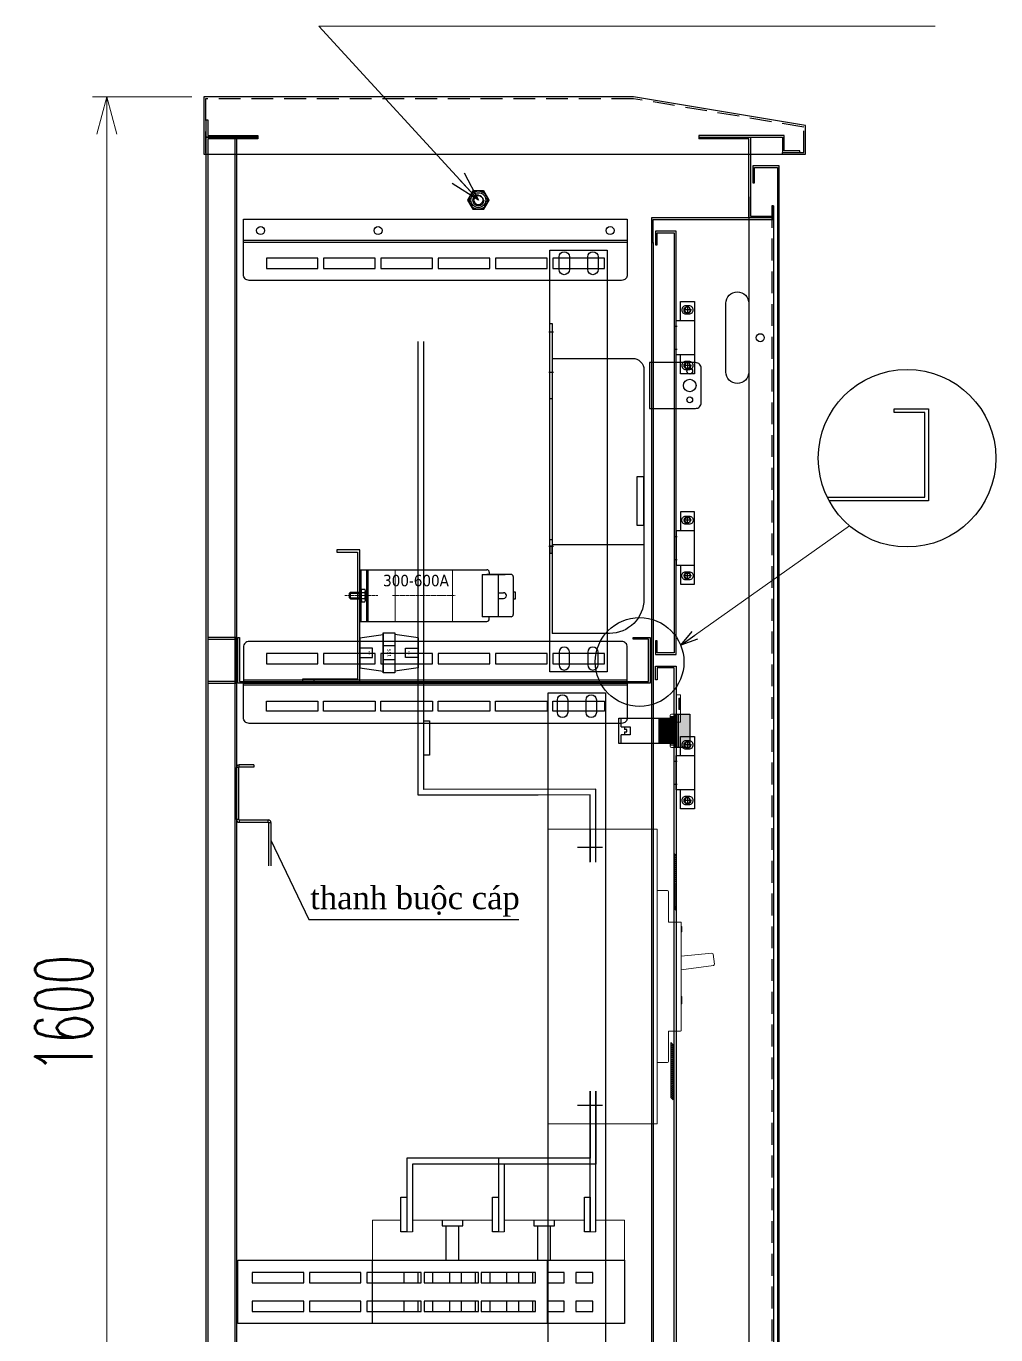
# Model space of a CAD drawing. Header units: millimetres. Extents: x -4798 to 103231, y 23514 to 54248.
# Drawn here: x 749 to 1595, y 40831 to 41973 of the extents above; entities that cross this region are included whole.
import ezdxf

# ---------------------------------------------------------------- set-up
doc = ezdxf.new("R2010")
doc.units = ezdxf.units.MM
doc.header["$LTSCALE"] = 3
for name, pattern in [('ACAD_ISO04W100', [30, 24, -3, 0, -3]), ('CENTER', [2, 1.25, -0.25, 0.25, -0.25]), ('DASHED', [19.05, 12.7, -6.35]), ('HIDDEN', [9.525, 6.35, -3.175])]:
    doc.linetypes.add(name, pattern=pattern)
for name, color, linetype in [('1', 3, 'Continuous'), ('@.DM. NÉT CHÍNH', 7, 'Continuous'), ('@.VISIBLE', 7, 'Continuous'), ('centerline', 6, 'ACAD_ISO04W100'), ('equipments', 2, 'Continuous')]:
    doc.layers.add(name, color=color, linetype=linetype)
doc.layers.add('@.DM. KÍCH THƯỚC', color=8, linetype='Continuous', lineweight=20, transparency=0.2)
for name, color, linetype, lineweight in [('Center', 10, 'CENTER', 9), ('FIN', 8, 'Continuous', 18), ('FORT', 2, 'Continuous', 35), ('Thin-Hidden', 6, 'HIDDEN', 13)]:
    doc.layers.add(name, color=color, linetype=linetype, lineweight=lineweight)
doc.styles.add('Ann_w01', font='romans.shx', dxfattribs={"width": 0.6, "bigfont": 'chineset.shx'})
doc.styles.add('KT18', font='times.ttf')
doc.styles.get("Standard").update_dxf_attribs({"font": 'arial.ttf'})
doc.styles.add('Tahoma (Input Text)', font='tahoma.ttf')
doc.dimstyles.new('Dim 01_SC15', dxfattribs={"dimscale": 15, "dimtxt": 2, "dimasz": 1, "dimexe": 0.5, "dimexo": 0.5, "dimgap": 0.5, "dimtad": 1, "dimdec": 1, "dimzin": 12, "dimdsep": 46, "dimtxsty": 'Ann_w01', "dimblk": 'OPEN30', "dimcen": 1.5, "dimclrd": 6, "dimclre": 6, "dimclrt": 3, "dimazin": 3, "dimtm": 1e-09, "dimtfac": 1, "dimtdec": 1, "dimtmove": 0, "dimatfit": 3, "dimldrblk": 'OPEN30', "dimfxl": 0, "dimtolj": 1, "dimlwd": 0, "dimlwe": 0, "dimarcsym": 0})
doc.dimstyles.new('Dim 01_SC20', dxfattribs={"dimscale": 20, "dimtxt": 2, "dimasz": 1.3, "dimexe": 0.5, "dimexo": 0.5, "dimgap": 0.5, "dimtad": 1, "dimdec": 1, "dimzin": 12, "dimdsep": 46, "dimtxsty": 'Ann_w01', "dimblk": 'OPEN30', "dimcen": 1.5, "dimclrd": 6, "dimclre": 6, "dimclrt": 3, "dimadec": 1, "dimazin": 3, "dimtm": 1e-09, "dimtfac": 1, "dimtdec": 1, "dimtix": 1, "dimtmove": 0, "dimatfit": 3, "dimldrblk": 'OPEN30', "dimfxl": 0, "dimtolj": 1, "dimlwd": 0, "dimlwe": 0, "dimarcsym": 0})
doc.dimstyles.new('Dim 01_SC25', dxfattribs={"dimscale": 25, "dimtxt": 2, "dimasz": 1.3, "dimexe": 0.5, "dimexo": 0.5, "dimgap": 0.5, "dimtad": 1, "dimdec": 1, "dimzin": 12, "dimdsep": 46, "dimtxsty": 'Ann_w01', "dimblk": 'OPEN30', "dimcen": 1.5, "dimclrd": 6, "dimclre": 6, "dimclrt": 3, "dimadec": 1, "dimazin": 3, "dimtm": 1e-09, "dimtfac": 1, "dimtdec": 1, "dimtix": 1, "dimtmove": 0, "dimatfit": 3, "dimldrblk": 'OPEN30', "dimfxl": 0, "dimtolj": 1, "dimlwd": 0, "dimlwe": 0, "dimarcsym": 0})
doc.dimstyles.new('ISO-25', dxfattribs={"dimtxt": 2.5, "dimasz": 2.5, "dimexe": 1.25, "dimexo": 0.625, "dimtad": 1, "dimtxsty": 'Standard', "dimcen": 2.5, "dimadec": 0, "dimazin": 0, "dimtfac": 1, "dimtmove": 0, "dimatfit": 3, "dimfxl": 0, "dimarcsym": 0})

# ---------------------------------------------------------------- blocks, each defined once
blk = doc.blocks.new('HL012 D')
at = {"color": 6, "linetype": 'Continuous'}
for p, q in [((13.5, 24.3), (6.5, 24.3)), ((10, 20.8), (10, 27.8)), ((10, -27.7), (10, -20.7)), ((13.5, -24.2), (6.5, -24.2))]:
    blk.add_line(p, q, dxfattribs=at)
at = {"layer": 'centerline'}
for p, q in [((-1, 10), (1, 10)), ((-1, -10), (1, -10))]:
    blk.add_line(p, q, dxfattribs=at)
at = {"layer": 'equipments'}
for points in [[(4, -15), (4, -31.5), (16, -31.5), (16, 31.5), (4, 31.5), (4, 15)], [(16, 15), (0, 15), (0, -15), (16, -15)]]:
    blk.add_lwpolyline(points, dxfattribs=at)
for centre in [(10, 24.3), (10, -24.2)]:
    blk.add_circle(centre, 2.5, dxfattribs=at)
at = {"layer": 'equipments', "color": 8}
for centre in [(10, 24.3), (10, -24.2)]:
    blk.add_arc(centre, 3, 0, 270, dxfattribs=at)
blk = doc.blocks.new('_Open30')
at = {"color": 0, "linetype": 'ByBlock', "lineweight": -2}
for p, q in [((-1, 0.268), (0, 0)), ((0, 0), (-1, -0.268)), ((0, 0), (-1, 0))]:
    blk.add_line(p, q, dxfattribs=at)
blk = doc.blocks.new('*D108')
at = {"layer": '@.DM. KÍCH THƯỚC', "color": 6, "lineweight": 0}
for p, q in [((893.7, 41911.4), (807, 41911.4)), ((819.5, 40343.9), (819.5, 41878.9)), ((893.7, 40311.4), (807, 40311.4))]:
    blk.add_line(p, q, dxfattribs=at)
at = {"layer": 'Defpoints', "color": 0}
for p in [(819.5, 41911.4), (906.2, 41911.4), (906.2, 40311.4)]:
    blk.add_point(p, dxfattribs=at)
at = {"layer": '@.DM. KÍCH THƯỚC', "color": 6, "lineweight": 0, "xscale": 32.5, "yscale": 32.5, "zscale": 32.5}
for p, rotation in [((819.5, 41911.4), 90), ((819.5, 40311.4), 270)]:
    blk.add_blockref('_Open30', p, dxfattribs=dict(at, rotation=rotation))
at = {"layer": '@.DM. KÍCH THƯỚC', "color": 3, "insert": (782, 41111.4), "char_height": 50, "attachment_point": 5, "rotation": 90, "style": 'Ann_w01'}
blk.add_mtext('\\A1;1600', dxfattribs=at)
blk = doc.blocks.new('HM10_FACE')
at = {"layer": 'FIN'}
blk.add_arc((0, 0), 5, 90, 0, dxfattribs=at)
at = {"layer": 'FORT'}
blk.add_lwpolyline([(-4.6, 8), (-9.2, 0), (-4.6, -8), (4.6, -8), (9.2, 0), (4.6, 8)], close=True, dxfattribs=at)
for radius in [8, 4.1]:
    blk.add_circle((0, 0), radius, dxfattribs=at)
blk = doc.blocks.new('A$Ced603222')
at = {"layer": '@.DM. NÉT CHÍNH', "color": 1}
blk.add_line((1.5, 40), (1.5, 0), dxfattribs=at)
blk.add_lwpolyline([(0, 40), (0, 0), (40, 0, 0.414214), (45, 5), (45, 35, 0.414214), (40, 40)], format="xyb", close=True, dxfattribs=at)
for centre, radius in [((35, 32.5), 2.5), ((35, 20), 5.5), ((35, 7.5), 2.5)]:
    blk.add_circle(centre, radius, dxfattribs=at)
blk = doc.blocks.new('*U89')
at = {"layer": '@.DM. NÉT CHÍNH'}
blk.add_lwpolyline([(-22.5, 4.5), (22.5, 4.5), (22.5, -4.5), (-22.5, -4.5)], close=True, dxfattribs=at)
blk = doc.blocks.new('*U90')
at = {"layer": '@.VISIBLE', "color": 0, "linetype": 'ByBlock', "lineweight": -2}
for p in [(0, 0), (50, 0), (100, 0), (150, 0), (200, 0), (250, 0)]:
    blk.add_blockref('*U89', p, dxfattribs=at)
blk = doc.blocks.new('*U91')
at = {"layer": '@.DM. NÉT CHÍNH'}
blk.add_lwpolyline([(-22.5, 4.5), (22.5, 4.5), (22.5, -4.5), (-22.5, -4.5)], close=True, dxfattribs=at)
blk = doc.blocks.new('*U92')
at = {"layer": '@.VISIBLE', "color": 0, "linetype": 'ByBlock', "lineweight": -2}
for p in [(0, 0), (50, 0), (100, 0), (150, 0), (200, 0), (250, 0)]:
    blk.add_blockref('*U91', p, dxfattribs=at)
blk = doc.blocks.new('*U93')
at = {"layer": '@.DM. NÉT CHÍNH'}
blk.add_lwpolyline([(-22.5, 4.5), (22.5, 4.5), (22.5, -4.5), (-22.5, -4.5)], close=True, dxfattribs=at)
blk = doc.blocks.new('*U94')
at = {"layer": '@.VISIBLE', "color": 0, "linetype": 'ByBlock', "lineweight": -2}
for p in [(0, 0), (50, 0), (100, 0), (150, 0), (200, 0), (250, 0)]:
    blk.add_blockref('*U93', p, dxfattribs=at)
blk = doc.blocks.new('*U84')
at = {"color": 8}
blk.add_lwpolyline([(0, 1025), (50, 1025), (50, 5), (0, 5)], close=True, dxfattribs=at)
for points in [[(8, 1008), (8, 1019, -1), (17, 1019), (17, 1008, -1)], [(42, 1019), (42, 1008, -1), (33, 1008), (33, 1019, -1)], [(8, 22), (8, 11, 1), (17, 11), (17, 22, 1)], [(42, 11), (42, 22, 1), (33, 22), (33, 11, 1)]]:
    blk.add_lwpolyline(points, format="xyb", close=True, dxfattribs=at)
blk = doc.blocks.new('*U23')
at = {"color": 8}
blk.add_lwpolyline([(0, 372.95), (50, 372.95), (50, 5), (0, 5)], close=True, dxfattribs=at)
for points in [[(8, 355.95), (8, 366.95, -1), (17, 366.95), (17, 355.95, -1)], [(42, 366.95), (42, 355.95, -1), (33, 355.95), (33, 366.95, -1)], [(8, 22), (8, 11, 1), (17, 11), (17, 22, 1)], [(42, 11), (42, 22, 1), (33, 22), (33, 11, 1)]]:
    blk.add_lwpolyline(points, format="xyb", close=True, dxfattribs=at)
blk = doc.blocks.new('ME41 Side')
at = {"layer": 'centerline'}
for p, q in [((-3, 134.2), (1, 134.2)), ((-3, 99.2), (1, 99.2)), ((-3, -52.8), (1, -52.8))]:
    blk.add_line(p, q, dxfattribs=at)
at = {"layer": 'equipments'}
for p, q in [((0, 111.2), (0, -128.8)), ((0, -51.2), (80, -51.2))]:
    blk.add_line(p, q, dxfattribs=at)
for points in [[(-2, 141.6), (0, 141.6), (0, 75.8), (-2, 75.8)], [(80, 7.9), (73.9, 7.9), (73.9, -34.4), (80, -34.4)], [(-2, -46.9), (0, -46.9), (0, -52.8), (-2, -52.8)], [(-2, -58.7), (0, -58.7), (0, -52.8), (-2, -52.8)]]:
    blk.add_lwpolyline(points, close=True, dxfattribs=at)
blk.add_lwpolyline([(0, 111.2), (70, 111.2, -0.414214), (80, 101.2), (80, -59.2), (80, -68.5), (80, -98.8, -0.414214), (50, -128.8), (0, -128.8)], format="xyb", dxfattribs=at)
blk = doc.blocks.new('buộc cáp')
at = {"color": 7, "linetype": 'Continuous', "lineweight": 25}
for p, q in [((-26, 85.7), (-28, 85.7)), ((-28, 40.3), (-28, 85.7)), ((-26, 40.3), (-26, 85.7)), ((-25.7, 86), (-25.7, 88)), ((-13, 88), (-25.7, 88)), ((-13, 86), (-25.7, 86)), ((-13, 88), (-13, 86)), ((-26, 40.3), (-28, 40.3)), ((-25.7, 40), (-25.7, 38)), ((-25.7, 40), (-0.3, 40)), ((-25.7, 38), (-0.3, 38)), ((-0.3, 38), (-0.3, 40)), ((0, 37.7), (2, 37.7)), ((0, 37.7), (0, 0)), ((2, 37.7), (2, 0))]:
    blk.add_line(p, q, dxfattribs=at)
for centre, radius, start, end in [((-25.7, 85.7), 2.3, 90, 180), ((-25.7, 85.7), 0.3, 90, 180), ((-25.7, 40.3), 2.3, 180, 270), ((-25.7, 40.3), 0.3, 180, 270), ((-0.3, 37.7), 2.3, 0, 90), ((-0.3, 37.7), 0.3, 0, 90)]:
    blk.add_arc(centre, radius, start, end, dxfattribs=at)
blk = doc.blocks.new('*U82')
h = blk.add_hatch()
h.set_pattern_fill('ANSI31', color=1, scale=10)
h.set_pattern_definition([(45, (0, 0), (-0.8838835, 0.8838835), [])])
h.paths.add_polyline_path([(268.8, 310), (266.8, 312), (266.8, 264), (268.8, 262)])
h.paths.add_polyline_path([(263.8, 99), (265.8, 97), (265.8, 145), (263.8, 147)])
at = {"color": 1}
for p, q in [((193.3, 333), (193.3, 304.5)), ((204.2, 317), (182.4, 317)), ((193.3, 76), (193.3, 104.5)), ((204.2, 92), (182.4, 92))]:
    blk.add_line(p, q, dxfattribs=at)
for points in [[(266.8, 264), (268.8, 262), (268.8, 310), (266.8, 312)], [(263.8, 99), (265.8, 97), (265.8, 145), (263.8, 147)]]:
    blk.add_lwpolyline(points, close=True, dxfattribs=at)
at = {"layer": '1', "color": 7, "linetype": 'Continuous', "lineweight": 15}
for p, q in [((260.8, 279.5), (251.8, 279.5)), ((261.8, 252), (261.8, 278.5)), ((265.8, 252), (261.8, 252)), ((272.3, 252), (269.8, 252)), ((272.8, 157.5), (272.8, 251.5)), ((266.8, 158), (266.8, 251)), ((273.3, 248.3), (272.8, 248.3)), ((273.3, 243.5), (272.8, 243.5)), ((273.3, 243.5), (273.3, 248.3)), ((299.6, 225), (272.8, 222.2)), ((301.8, 215.4), (300.7, 224.1)), ((272.8, 210.4), (300.9, 214.3)), ((272.8, 187.2), (273.3, 187.2)), ((273.3, 180.7), (272.8, 180.7)), ((261.8, 157), (265.8, 157)), ((261.8, 130.5), (261.8, 157)), ((269.8, 157), (272.3, 157)), ((251.8, 129.5), (260.8, 129.5))]:
    blk.add_line(p, q, dxfattribs=at)
blk.add_lwpolyline([(156.8, 333), (251.8, 333), (251.8, 76), (156.8, 76)], close=True, dxfattribs=at)
for centre, start, end in [((260.8, 278.5), 0, 90), ((265.8, 158), 270, 0), ((260.8, 130.5), 270, 0)]:
    blk.add_arc(centre, 1, start, end, dxfattribs=at)
at = {"layer": '1', "color": 7, "linetype": 'Continuous', "lineweight": 15, "extrusion": (0, 0, -1)}
for centre, radius, start, end in [((-265.8, 251), 1, 90, 180), ((-272.3, 251.5), 0.5, 90, 180), ((-299.7, 224), 1, 84.0797, 173.1), ((-300.8, 215.3), 1, 173.1, 262.0664), ((-272.3, 157.5), 0.5, 180, 270)]:
    blk.add_arc(centre, radius, start, end, dxfattribs=at)
at = {"layer": '1', "color": 7, "linetype": 'Continuous', "lineweight": 15}
for points, knots in [([(269.8, 252), (268.8, 252), (267.9, 252), (266.3, 252), (265.8, 252), (265.8, 252)], [0, 0, 0, 0, 0.5, 0.5, 1, 1, 1, 1]), ([(273.3, 187.2), (273.3, 187.2), (273.3, 187.2), (273.3, 187.1), (273.3, 187), (273.3, 186.7), (273.3, 186.5), (273.3, 186), (273.3, 185.7), (273.3, 185), (273.3, 184.7), (273.3, 183.9), (273.3, 183.6), (273.3, 182.9), (273.3, 182.5), (273.3, 181.9), (273.3, 181.6), (273.3, 181.2), (273.3, 181), (273.3, 180.8), (273.3, 180.7), (273.3, 180.7)], [0, 0, 0, 0, 0.036377, 0.036377, 0.144533, 0.144533, 0.251325, 0.251325, 0.358991, 0.358991, 0.46668, 0.46668, 0.573403, 0.573403, 0.681545, 0.681545, 0.78833, 0.78833, 0.896306, 0.896306, 1, 1, 1, 1]), ([(265.8, 157), (265.8, 157), (266.3, 157), (267.9, 157), (268.8, 157), (269.8, 157)], [0, 0, 0, 0, 0.5, 0.5, 1, 1, 1, 1])]:
    blk.add_open_spline(points, degree=3, knots=knots, dxfattribs=at)
blk = doc.blocks.new('*U138')
at = {"color": 1}
for p, q in [((-51, 22.5), (-30.5, 25.5)), ((-30.5, -8), (-30.5, 27)), ((-30.5, 27), (-20.5, 27)), ((-30.5, 27), (-30.5, -8)), ((-30.5, 25.5), (-30.5, -6.5)), ((-20.5, 27), (-20.5, -8)), ((-20.5, 25.5), (-20.5, -6.5)), ((0, 22.5), (-20.5, 25.5)), ((-51, 22.5), (-51, -3.5)), ((-20.5, 15.5), (-30.5, 15.5)), ((0, 22.5), (0, -3.5)), ((-20.5, 3.5), (-30.5, 3.5)), ((-51, -3.5), (-30.5, -6.5)), ((-20.5, -8), (-30.5, -8)), ((0, -3.5), (-20.5, -6.5))]:
    blk.add_line(p, q, dxfattribs=at)
for points in [[(-51, 13.5), (-51, 5.5), (-40, 5.5), (-40, 13.5)], [(0, 13.5), (0, 5.5), (-11, 5.5), (-11, 13.5)]]:
    blk.add_lwpolyline(points, close=True, dxfattribs=at)
at = {"color": 1, "width": 30.098, "attachment_point": 5, "rotation": 270}
for s, insert, char_height in [('{\\fTahoma|b0|i0|c0|p34;S51}', (-25.3, 9.5), 3), ('{\\fTahoma|b0|i0|c0|p34;M8}', (-42.7, 9.5), 1.5), ('{\\fTahoma|b0|i0|c0|p34;M8}', (-8.3, 9.5), 1.5)]:
    blk.add_mtext(s, dxfattribs=dict(at, insert=insert, char_height=char_height))
blk = doc.blocks.new('M6x10')
at = {"color": 0, "linetype": 'Continuous'}
for p, q in [((-10, 2), (-9, 3)), ((-10, -2), (-10, 2)), ((-9, 3), (0, 3)), ((-9, -3), (-9, 3)), ((-1.3, -3), (-1.3, 3)), ((0, -4.3), (0, 4.3)), ((0, 4.3), (0.4, 4.3)), ((0.4, -5.5), (0.4, 5.5)), ((0.4, 5.5), (3.5, 5.5)), ((0.4, 4.3), (0.4, 5.5)), ((0.4, 2.7), (3.5, 2.7)), ((3.9, -4.1), (3.9, 4.1)), ((-10, -2), (-9, -3)), ((-9, -3), (0, -3)), ((0, -4.3), (0.4, -4.3)), ((0.4, -2.7), (3.5, -2.7)), ((0.4, -4.3), (0.4, -5.5)), ((0.4, -5.5), (3.5, -5.5))]:
    blk.add_line(p, q, dxfattribs=at)
at = {"color": 0, "linetype": 'DASHED'}
for p, q in [((-9, 2), (-1.3, 2)), ((-9, -2), (-1.3, -2))]:
    blk.add_line(p, q, dxfattribs=at)
at = {"color": 0, "linetype": 'Continuous'}
for centre, radius, start, end in [((1.4, 4.1), 2.51, 327.1328, 32.8672), ((-5.5, 0), 9.45, 343.2214, 16.7786), ((1.4, -4.1), 2.51, 327.1328, 32.8672)]:
    blk.add_arc(centre, radius, start, end, dxfattribs=at)
blk = doc.blocks.new('*U139')
for p, q in [((5874.3, 384), (5985.3, 384)), ((5874.3, 384), (5874.3, 339)), ((5875.3, 384), (5875.3, 339)), ((5880.3, 384), (5880.3, 339)), ((5881.3, 384), (5881.3, 339)), ((6006.3, 380), (5985.3, 380)), ((5987.3, 382), (5987.3, 380)), ((6008.3, 378), (6008.3, 345)), ((5874.3, 364), (5875.3, 364)), ((5874.3, 356), (5875.3, 356)), ((5995.3, 364), (5999.8, 364)), ((5995.3, 359), (5999.8, 359)), ((6006.3, 343), (5981, 343)), ((5987.3, 341), (5987.3, 343)), ((5874.3, 339), (5985.3, 339))]:
    blk.add_line(p, q)
at = {"lineweight": -3}
for p, q in [((5981, 380), (6001.3, 380)), ((5981, 380), (5981, 343)), ((5995.3, 343), (5995.3, 380))]:
    blk.add_line(p, q, dxfattribs=at)
blk.add_lwpolyline([(6008.3, 358.5), (6010.3, 358.5), (6010.3, 364.5), (6008.3, 364.5)], close=True)
for centre, radius, start, end in [((5985.3, 382), 2, 0, 90), ((6006.3, 378), 2, 0, 90), ((5999.8, 361.5), 2.5, 270, 90), ((6006.3, 345), 2, 270, 0), ((5985.3, 341), 2, 270, 0)]:
    blk.add_arc(centre, radius, start, end)
at = {"layer": 'Center', "ltscale": 0.5}
for p, q in [((5930.3, 356), (5930.3, 366)), ((5890.1, 361.5), (5861.1, 361.5)), ((5902.9, 361.5), (5957.6, 361.5))]:
    blk.add_line(p, q, dxfattribs=at)
at = {"layer": 'Thin-Hidden', "ltscale": 10}
for p, q in [((5905.3, 384), (5905.3, 339)), ((5955.3, 384), (5955.3, 339))]:
    blk.add_line(p, q, dxfattribs=at)
blk.add_blockref('M6x10', (5875.3, 361.5))
at = {"color": 40, "lineweight": -3}
note = blk.add_mtext_dynamic_manual_height_columns('300-600A\\P', width=10, gutter_width=0, heights=[15.6, 3.14], dxfattribs=dict(at, insert=(5894.7, 379.6), char_height=10, attachment_point=1, style='Tahoma (Input Text)'))
for column, words in zip(note.columns.linked_columns, [' ']):
    column.text = words
blk = doc.blocks.new('600A 2 EMIC LF')
at = {"layer": '@.VISIBLE', "color": 2}
blk.add_line((10, 2), (10, 0), dxfattribs=at)
blk.add_lwpolyline([(0, 0), (50, 0), (50, 115), (30, 115), (30, 113), (48, 113), (48, 2), (0, 2)], close=True, dxfattribs=at)
at = {"lineweight": -3}
blk.add_blockref('*U139', (-5824.3, -286.5), dxfattribs=at)
blk.add_blockref('*U138', (101, 15.5))
blk = doc.blocks.new('A$C0C455160')
blk.add_hatch(color=1).paths.add_polyline_path([(62, 29), (52, 29), (52, 0), (62, 0)])
at = {"color": 7}
for p, q in [((0, 25.5), (50, 25.5)), ((0, 3.5), (0, 25.5)), ((2, 18), (2, 25.5)), ((35, 25.5), (35, 3.5)), ((36, 25.5), (36, 3.5)), ((37, 25.5), (37, 3.5)), ((38, 25.5), (38, 3.5)), ((39, 25.5), (39, 3.5)), ((40, 25.5), (40, 3.5)), ((41, 25.5), (41, 3.5)), ((42, 25.5), (42, 3.5)), ((43, 25.5), (43, 3.5)), ((44, 25.5), (44, 3.5)), ((45, 25.5), (45, 3.5)), ((46, 25.5), (46, 3.5)), ((47, 25.5), (47, 3.5)), ((48, 25.5), (48, 3.5)), ((49, 25.5), (49, 3.5)), ((50, 25.5), (50, 3.5)), ((5, 18), (5, 15.5)), ((5, 13.5), (5, 11)), ((50, 3.5), (0, 3.5)), ((2, 3.5), (2, 11))]:
    blk.add_line(p, q, dxfattribs=at)
for points in [[(50, 29), (52, 29), (52, 0), (50, 0)], [(52, 29), (62, 29), (62, 0), (52, 0)]]:
    blk.add_lwpolyline(points, close=True, dxfattribs=at)
for points in [[(0, 11), (0, 18)], [(2, 18), (10, 18), (10, 11), (2, 11)], [(5, 13.5), (7, 13.5), (7, 15.5), (5, 15.5)]]:
    blk.add_lwpolyline(points, dxfattribs=at)
blk = doc.blocks.new('DCHINT')
at = {"lineweight": 9}
blk.add_hatch(color=253, dxfattribs=at).paths.add_polyline_path([(89160.1, 43721.4), (89161.1, 43721.4), (89161.1, 43731.4), (89160.1, 43731.4)])
for p, q in [((89152.6, 43716.4), (89152.6, 43689.4)), ((89153.6, 43717.4), (89156.6, 43717.4)), ((89156.6, 43717.4), (89156.6, 43688.4)), ((89153.6, 43688.4), (89156.6, 43688.4))]:
    blk.add_line(p, q, dxfattribs=at)
at = {"color": 7, "lineweight": 9}
blk.add_lwpolyline([(89157.6, 43710.4), (89161.1, 43710.4, 0.414214), (89161.6, 43710.9), (89161.6, 43733.9, 0.414214), (89161.1, 43734.4), (89157.6, 43734.4)], format="xyb", close=True, dxfattribs=at)
blk.add_lwpolyline([(89160.1, 43721.4), (89161.1, 43721.4), (89161.1, 43731.4), (89160.1, 43731.4)], close=True, dxfattribs=at)
at = {"lineweight": 9}
for points in [[(89156.6, 43714.9), (89156.6, 43714.9, 0.414214), (89156.1, 43715.4), (89153.1, 43715.4, 0.414214), (89152.6, 43714.9), (89152.6, 43714.9, 0.414214), (89153.1, 43714.4), (89156.1, 43714.4, 0.414214)], [(89156.6, 43708.9), (89156.6, 43708.9, 0.414214), (89156.1, 43709.4), (89153.1, 43709.4, 0.414214), (89152.6, 43708.9), (89152.6, 43708.9, 0.414214), (89153.1, 43708.4), (89156.1, 43708.4, 0.414214)], [(89156.6, 43702.9), (89156.6, 43702.9, 0.414214), (89156.1, 43703.4), (89153.1, 43703.4, 0.414214), (89152.6, 43702.9), (89152.6, 43702.9, 0.414214), (89153.1, 43702.4), (89156.1, 43702.4, 0.414214)], [(89156.6, 43696.9), (89156.6, 43696.9, 0.414214), (89156.1, 43697.4), (89153.1, 43697.4, 0.414214), (89152.6, 43696.9), (89152.6, 43696.9, 0.414214), (89153.1, 43696.4), (89156.1, 43696.4, 0.414214)], [(89156.6, 43690.9), (89156.6, 43690.9, 0.414214), (89156.1, 43691.4), (89153.1, 43691.4, 0.414214), (89152.6, 43690.9), (89152.6, 43690.9, 0.414214), (89153.1, 43690.4), (89156.1, 43690.4, 0.414214)]]:
    blk.add_lwpolyline(points, format="xyb", close=True, dxfattribs=at)
blk.add_lwpolyline([(89156.6, 43717.4), (89157.6, 43717.4), (89157.6, 43688.4), (89156.6, 43688.4)], close=True, dxfattribs=at)
at = {"color": 7, "lineweight": 9}
blk.add_lwpolyline([(89159.1, 43710.4), (89159.1, 43688.4), (89157.6, 43688.4), (89157.6, 43717.4), (89159.1, 43717.4), (89159.1, 43717.4)], dxfattribs=at)
at = {"lineweight": 9}
for centre, start, end in [((89153.6, 43716.4), 90, 180), ((89153.6, 43689.4), 180, 270)]:
    blk.add_arc(centre, 1, start, end, dxfattribs=at)
at = {"color": 7}
blk.add_blockref('A$C0C455160', (89107.6, 43688.4), dxfattribs=at)
blk = doc.blocks.new('*U126')
at = {"color": 7, "lineweight": 9}
blk.add_blockref('DCHINT', (-89157.6, -43734.4), dxfattribs=at)
blk = doc.blocks.new('*U24')
at = {"color": 240, "lineweight": 5}
blk.add_line((-110, 0), (-110, 35), dxfattribs=at)
at = {"color": 1, "lineweight": 5}
for p, q in [((-110, 35), (-85, 35)), ((-75, 35), (-5, 35)), ((5, 35), (75, 35)), ((85, 35), (110, 35)), ((110, 35), (110, 0)), ((110, 0), (-110, 0))]:
    blk.add_line(p, q, dxfattribs=at)
at = {"color": 252, "lineweight": 5}
for p, q in [((-85, 35), (-85, 25)), ((-75, 35), (-75, 25)), ((-5, 35), (-5, 25)), ((5, 35), (5, 25)), ((75, 35), (75, 25)), ((85, 35), (85, 25)), ((-85, 25), (-75, 25)), ((-5, 25), (5, 25)), ((75, 25), (85, 25))]:
    blk.add_line(p, q, dxfattribs=at)
at = {"color": 252}
for p, q in [((-49, 35), (-49, 30)), ((-31, 30), (-31, 35)), ((31, 35), (31, 30)), ((49, 30), (49, 35)), ((-49, 30), (-31, 30)), ((-45.5, 0), (-45.5, 30)), ((-34.5, 0), (-34.5, 30)), ((31, 30), (49, 30)), ((34.5, 0), (34.5, 30)), ((34.5, 4), (34.5, 30)), ((45.5, 0), (45.5, 30)), ((45.5, 0), (45.5, 30))]:
    blk.add_line(p, q, dxfattribs=at)
blk = doc.blocks.new('*U300')
at = {"color": 1}
blk.add_lwpolyline([(-22.5, -4.5), (22.5, -4.5), (22.5, 4.5), (-22.5, 4.5)], close=True, dxfattribs=at)
blk = doc.blocks.new('*U301')
at = {"color": 0, "linetype": 'ByBlock', "lineweight": -2}
for p in [(0, 0), (50, 0), (100, 0), (150, 0), (200, 0)]:
    blk.add_blockref('*U300', p, dxfattribs=at)
blk = doc.blocks.new('*U302')
at = {"color": 1}
blk.add_lwpolyline([(-22.5, -4.5), (22.5, -4.5), (22.5, 4.5), (-22.5, 4.5)], close=True, dxfattribs=at)
blk = doc.blocks.new('*U303')
at = {"color": 0, "linetype": 'ByBlock', "lineweight": -2}
for p in [(0, 0), (50, 0), (100, 0), (150, 0), (200, 0)]:
    blk.add_blockref('*U302', p, dxfattribs=at)
blk = doc.blocks.new('*U304')
at = {"layer": '@.VISIBLE'}
for points in [[(-7.5, 8), (7.5, 8), (7.5, 17), (-7.5, 17)], [(-7.5, -17), (7.5, -17), (7.5, -8), (-7.5, -8)]]:
    blk.add_lwpolyline(points, close=True, dxfattribs=at)
blk = doc.blocks.new('*U305')
at = {"layer": '@.VISIBLE', "color": 0, "linetype": 'ByBlock', "lineweight": -2}
for p in [(0, 0), (25, 0), (50, 0), (75, 0), (100, 0), (125, 0), (150, 0)]:
    blk.add_blockref('*U304', p, dxfattribs=at)

msp = doc.modelspace()

# ---------------------------------------------------------------- linework, layer by layer
at = {"color": 3}
msp.add_lwpolyline([(1156.24, 40951.39), (1161.24, 40951.39), (1161.24, 40921.39), (1156.24, 40921.39)], close=True, dxfattribs=at)
at = {"layer": '@.DM. NÉT CHÍNH'}
for p, q in [((931.24, 41874.89), (931.24, 40312.89)), ((932.74, 41874.89), (932.74, 40312.89)), ((1336.24, 41876.39), (1336.24, 41874.89)), ((1379.74, 41824.39), (1379.74, 40356.39))]:
    msp.add_line(p, q, dxfattribs=at)
at = {"layer": '@.DM. NÉT CHÍNH', "color": 1}
for p, q in [((938.74, 41786.34), (1273.74, 41786.34)), ((938.74, 41784.84), (1273.74, 41784.84)), ((938.74, 41402.89), (1273.74, 41402.89)), ((938.74, 41398.39), (1273.74, 41398.39))]:
    msp.add_line(p, q, dxfattribs=at)
at = {"layer": '@.DM. NÉT CHÍNH', "color": 6}
for p, q in [((1294.74, 41784.39), (1294.74, 40378.39)), ((1296.24, 41784.39), (1296.24, 40378.39))]:
    msp.add_line(p, q, dxfattribs=at)
at = {"layer": '@.DM. NÉT CHÍNH', "color": 1}
msp.add_lwpolyline([(904.24, 41861.39), (1429.24, 41861.39), (1429.24, 41886.39), (1279.24, 41911.39), (904.24, 41911.39), (904.24, 41861.39)], dxfattribs=at)
at = {"layer": '@.DM. NÉT CHÍNH', "color": 1, "linetype": 'HIDDEN'}
msp.add_lwpolyline([(1409.24, 41861.39), (1409.24, 41862.89), (1427.74, 41862.89), (1427.74, 41885.12), (1279.12, 41909.89), (905.74, 41909.89), (905.74, 41861.39)], dxfattribs=at)
at = {"layer": '@.DM. NÉT CHÍNH', "color": 6}
for points in [[(951.24, 41876.39), (906.24, 41876.39), (906.24, 41891.39), (907.74, 41891.39), (907.74, 41877.89), (951.24, 41877.89)], [(1424.24, 41864.39), (1410.74, 41864.39), (1410.74, 41877.89), (1336.24, 41877.89), (1336.24, 41876.39), (1409.24, 41876.39), (1409.24, 41862.89), (1424.24, 41862.89)], [(1296.24, 41784.39), (1296.24, 41804.39), (1401.24, 41804.39), (1401.24, 41816.39), (1399.74, 41816.39), (1399.74, 41805.89), (1294.74, 41805.89), (1294.74, 41784.39)]]:
    msp.add_lwpolyline(points, close=True, dxfattribs=at)
at = {"layer": '@.DM. NÉT CHÍNH'}
for points in [[(907.74, 41874.89), (907.74, 40312.89), (1379.74, 40312.89), (1379.74, 40356.39), (1399.74, 40356.39), (1399.74, 40354.89), (1381.24, 40354.89), (1381.24, 40311.39), (906.24, 40311.39), (906.24, 41876.39)], [(906.24, 41876.39), (951.24, 41876.39), (951.24, 41874.89), (907.74, 41874.89)], [(1336.24, 41876.39), (1381.24, 41876.39), (1381.24, 41807.39), (1399.74, 41807.39), (1399.74, 41805.89), (1379.74, 41805.89), (1379.74, 41874.89), (1336.24, 41874.89)], [(1448.3, 41562.16), (1533.5, 41562.16), (1533.5, 41636.16), (1506.5, 41636.16), (1506.5, 41639.16), (1536.5, 41639.16), (1536.5, 41559.16), (1449.85, 41559.16)]]:
    msp.add_lwpolyline(points, dxfattribs=at)
at = {"layer": '@.DM. NÉT CHÍNH', "color": 4}
for points in [[(1384.74, 41836.39), (1384.74, 41849.89), (1404.74, 41849.89), (1404.74, 40312.89), (1384.74, 40312.89), (1384.74, 40326.39), (1383.24, 40326.39), (1383.24, 40311.39), (1406.24, 40311.39), (1406.24, 41851.39), (1383.24, 41851.39), (1383.24, 41836.39)], [(1298.24, 41436.89), (1298.24, 41424.89), (1316.24, 41424.89), (1316.24, 41794.39), (1298.24, 41794.39), (1298.24, 41782.39), (1299.74, 41782.39), (1299.74, 41792.89), (1314.74, 41792.89), (1314.74, 41426.39), (1299.74, 41426.39), (1299.74, 41436.89)], [(1299.74, 40380.39), (1299.74, 40369.89), (1314.74, 40369.89), (1314.74, 41413.39), (1299.74, 41413.39), (1299.74, 41402.89), (1298.24, 41402.89), (1298.24, 41414.89), (1316.24, 41414.89), (1316.24, 40368.39), (1298.24, 40368.39), (1298.24, 40380.39)]]:
    msp.add_lwpolyline(points, close=True, dxfattribs=at)
at = {"layer": '@.DM. NÉT CHÍNH', "color": 6, "linetype": 'HIDDEN'}
msp.add_lwpolyline([(1399.74, 41816.39), (1399.74, 40358.39)], dxfattribs=at)
at = {"layer": '@.DM. NÉT CHÍNH', "color": 6}
msp.add_lwpolyline([(1401.24, 41816.39), (1401.24, 40358.39)], dxfattribs=at)
at = {"layer": '@.DM. NÉT CHÍNH', "color": 1}
for points in [[(938.74, 41804.84), (1273.74, 41804.84), (1273.74, 41756.34, -0.4142136), (1268.74, 41751.34), (943.74, 41751.34, -0.4142136), (938.74, 41756.34)], [(938.74, 41401.39), (1273.74, 41401.39), (1273.74, 41431.39, 0.4142136), (1268.74, 41436.39), (943.74, 41436.39, 0.4142136), (938.74, 41431.39)], [(938.74, 41399.89), (1273.74, 41399.89), (1273.74, 41369.89, -0.4142136), (1268.74, 41364.89), (943.74, 41364.89, -0.4142136), (938.74, 41369.89)]]:
    msp.add_lwpolyline(points, format="xyb", close=True, dxfattribs=at)
at = {"layer": '@.DM. NÉT CHÍNH', "color": 6}
for points in [[(1369.74, 41741.38), (1369.74, 41741.38, -0.4142136), (1379.74, 41731.38), (1379.74, 41671.38, -0.4142136), (1369.74, 41661.38), (1369.74, 41661.38, -0.4142136), (1359.74, 41671.38), (1359.74, 41731.38, -0.4142136)], [(1324.74, 41722.13), (1327.74, 41722.13, 0.4142136), (1331.24, 41725.63), (1331.24, 41725.63, 0.4142136), (1327.74, 41729.13), (1324.74, 41729.13, 0.4142136), (1321.24, 41725.63), (1321.24, 41725.63, 0.4142136)], [(1324.74, 41673.63), (1327.74, 41673.63, 0.4142136), (1331.24, 41677.13), (1331.24, 41677.13, 0.4142136), (1327.74, 41680.63), (1324.74, 41680.63, 0.4142136), (1321.24, 41677.13), (1321.24, 41677.13, 0.4142136)], [(1324.74, 41545.65), (1327.74, 41545.65, -0.4142136), (1331.24, 41542.15), (1331.24, 41542.15, -0.4142136), (1327.74, 41538.65), (1324.74, 41538.65, -0.4142136), (1321.24, 41542.15), (1321.24, 41542.15, -0.4142136)], [(1324.74, 41497.15), (1327.74, 41497.15, -0.4142136), (1331.24, 41493.65), (1331.24, 41493.65, -0.4142136), (1327.74, 41490.15), (1324.74, 41490.15, -0.4142136), (1321.24, 41493.65), (1321.24, 41493.65, -0.4142136)], [(1324.74, 41342.63), (1327.74, 41342.63, 0.4142136), (1331.24, 41346.13), (1331.24, 41346.13, 0.4142136), (1327.74, 41349.63), (1324.74, 41349.63, 0.4142136), (1321.24, 41346.13), (1321.24, 41346.13, 0.4142136)], [(1324.74, 41294.13), (1327.74, 41294.13, 0.4142136), (1331.24, 41297.63), (1331.24, 41297.63, 0.4142136), (1327.74, 41301.13), (1324.74, 41301.13, 0.4142136), (1321.24, 41297.63), (1321.24, 41297.63, 0.4142136)]]:
    msp.add_lwpolyline(points, format="xyb", close=True, dxfattribs=at)
at = {"layer": '@.DM. NÉT CHÍNH'}
for points in [[(907.74, 41399.89), (932.74, 41399.89), (932.74, 41439.89), (907.74, 41439.89), (907.74, 41438.39), (931.24, 41438.39), (931.24, 41401.39), (907.74, 41401.39)], [(935.24, 41439.89), (935.24, 41401.39), (1292.24, 41401.39), (1292.24, 41438.39), (1278.74, 41438.39), (1278.74, 41439.89), (1293.74, 41439.89), (1293.74, 41399.89), (933.74, 41399.89), (933.74, 41439.89)], [(933.74, 40896.39), (1203.74, 40896.39), (1203.74, 40841.39), (933.74, 40841.39)]]:
    msp.add_lwpolyline(points, close=True, dxfattribs=at)
msp.add_circle((1143.74, 41821.39), 6.5, dxfattribs=at)
at = {"layer": '@.DM. NÉT CHÍNH', "color": 1}
for centre in [(953.74, 41794.84), (1056.24, 41794.84), (1258.74, 41794.84)]:
    msp.add_circle(centre, 3.5, dxfattribs=at)
at = {"layer": '@.DM. NÉT CHÍNH', "color": 6}
msp.add_circle((1389.74, 41701.38), 3.5, dxfattribs=at)
at = {"layer": '@.VISIBLE', "color": 1}
for p, q in [((1241.24, 40921.39), (1241.24, 41043.89)), ((1246.24, 40921.39), (1246.24, 41043.89))]:
    msp.add_line(p, q, dxfattribs=at)
at = {"layer": '@.VISIBLE', "color": 2}
for points in [[(1195.86, 41302.36), (1091.26, 41302.19), (1091.26, 41698.19)], [(1241.24, 41243.89), (1241.24, 41302.42), (1091.26, 41302.19), (1091.26, 41698.19)], [(1246.24, 41243.89), (1246.24, 41307.43), (1096.26, 41307.2), (1096.26, 41698.19)], [(1241.24, 41043.89), (1241.24, 41006.34), (1241.24, 40985.39), (1081.24, 40985.39), (1081.24, 40921.39)], [(1246.24, 41043.89), (1246.24, 41006.34), (1246.24, 40980.39), (1086.24, 40980.39), (1086.24, 40921.39)]]:
    msp.add_lwpolyline(points, dxfattribs=at)
for points in [[(1096.26, 41367.18), (1101.26, 41367.18), (1101.26, 41337.18), (1096.26, 41337.18)], [(1076.24, 40951.39), (1081.24, 40951.39), (1081.24, 40921.39), (1076.24, 40921.39)]]:
    msp.add_lwpolyline(points, close=True, dxfattribs=at)
at = {"layer": '@.VISIBLE', "color": 3}
for points in [[(1241.24, 41043.89), (1241.24, 41006.34), (1241.24, 40985.39), (1161.24, 40985.39), (1161.24, 40921.39)], [(1246.24, 41043.89), (1246.24, 41006.34), (1246.24, 40980.39), (1166.24, 40980.39), (1166.24, 40921.39)]]:
    msp.add_lwpolyline(points, dxfattribs=at)
at = {"layer": '@.VISIBLE', "color": 1}
msp.add_lwpolyline([(1236.24, 40951.39), (1241.24, 40951.39), (1241.24, 40921.39), (1236.24, 40921.39)], close=True, dxfattribs=at)
at = {"layer": '@.VISIBLE', "color": 4}
msp.add_lwpolyline([(1051.24, 40896.39), (1271.24, 40896.39), (1271.24, 40841.39), (1051.24, 40841.39)], close=True, dxfattribs=at)
at = {"layer": '@.VISIBLE'}
for centre, radius in [((1517.87, 41596.22), 77.46), ((1284.43, 41418.42), 38.73)]:
    msp.add_circle(centre, radius, dxfattribs=at)

# ---------------------------------------------------------------- block references
for name, p in [('HM10_FACE', (1143.74, 41821.39)), ('600A 2 EMIC LF', (990.26, 41401.39)), ('buộc cáp', (960.74, 41240.6)), ('*U24', (1161.24, 40896.39))]:
    msp.add_blockref(name, p)
at = {"linetype": 'ByBlock'}
msp.add_blockref('*U126', (1316.24, 41389.89), dxfattribs=at)
at = {"color": 3}
msp.add_blockref('*U82', (1047.97, 40939.43), dxfattribs=at)
at = {"color": 1}
for name, p in [('*U301', (968.84, 40881.39)), ('*U303', (968.84, 40856.39))]:
    msp.add_blockref(name, p, dxfattribs=at)
at = {"layer": '@.DM. NÉT CHÍNH'}
for name, p in [('*U23', (1206.24, 41404.89)), ('A$Ced603222', (1293.24, 41639.64)), ('*U84', (1204.74, 40366.39))]:
    msp.add_blockref(name, p, dxfattribs=at)
at = {"layer": '@.VISIBLE', "xscale": -1, "rotation": 180}
for name, p in [('*U90', (981.24, 41766.34)), ('*U94', (981.24, 41421.39))]:
    msp.add_blockref(name, p, dxfattribs=at)
at = {"layer": '@.VISIBLE'}
for name, p in [('*U92', (981.24, 41379.89)), ('*U305', (1086.24, 40868.89))]:
    msp.add_blockref(name, p, dxfattribs=at)
at = {"layer": 'equipments', "xscale": -1, "rotation": 180}
for p in [(1316.24, 41701.38), (1316.24, 41321.88)]:
    msp.add_blockref('HL012 D', p, dxfattribs=at)
at = {"layer": 'equipments'}
for name, p in [('ME41 Side', (1208.24, 41572.14)), ('HL012 D', (1316.24, 41517.9))]:
    msp.add_blockref(name, p, dxfattribs=at)

# ---------------------------------------------------------------- texts
at = {"color": 6, "linetype": 'Continuous', "lineweight": 20, "insert": (997.03, 41222.74), "char_height": 20, "width": 2189.2899, "attachment_point": 1, "style": 'KT18'}
msp.add_mtext('{\\C1;thanh buộc cáp}', dxfattribs=at)

# ---------------------------------------------------------------- dimensions: what is measured, and where the dimension line sits
at = {"layer": '@.DM. KÍCH THƯỚC'}
dim = msp.add_linear_dim(base=(819.46, 41911.39), p1=(906.24, 40311.39), p2=(906.24, 41911.39), angle=90, dimstyle='Dim 01_SC25', dxfattribs=at)
dim.commit()
dim.dimension.update_dxf_attribs({"geometry": '*D108', "text_midpoint": (781.96, 41111.39)})

# ---------------------------------------------------------------- leaders
msp.add_leader([(962.74, 41262.92), (995.9, 41193.66), (1178.96, 41193.66)], dimstyle='ISO-25', override={"dimtxt": 3.527778, "dimasz": 2, "dimexe": 1, "dimexo": 1, "dimgap": 1.524, "dimtad": 0, "dimtih": 1, "dimtoh": 1, "dimzin": 0, "dimadec": 2, "dimtzin": 0})
at = {"layer": '@.DM. NÉT CHÍNH'}
msp.add_leader([(1143.74, 41821.39), (1004.57, 41973.16), (1542.34, 41973.16)], dimstyle='Dim 01_SC20', override={"dimgap": 0.5, "dimtad": 0}, dxfattribs=at)
at = {"layer": '@.VISIBLE'}
msp.add_leader([(1320.3, 41433.02), (1467.51, 41537.36)], dimstyle='Dim 01_SC15', override={"dimgap": 0.5, "dimtad": 0}, dxfattribs=at)

doc.saveas('drawing.dxf')
